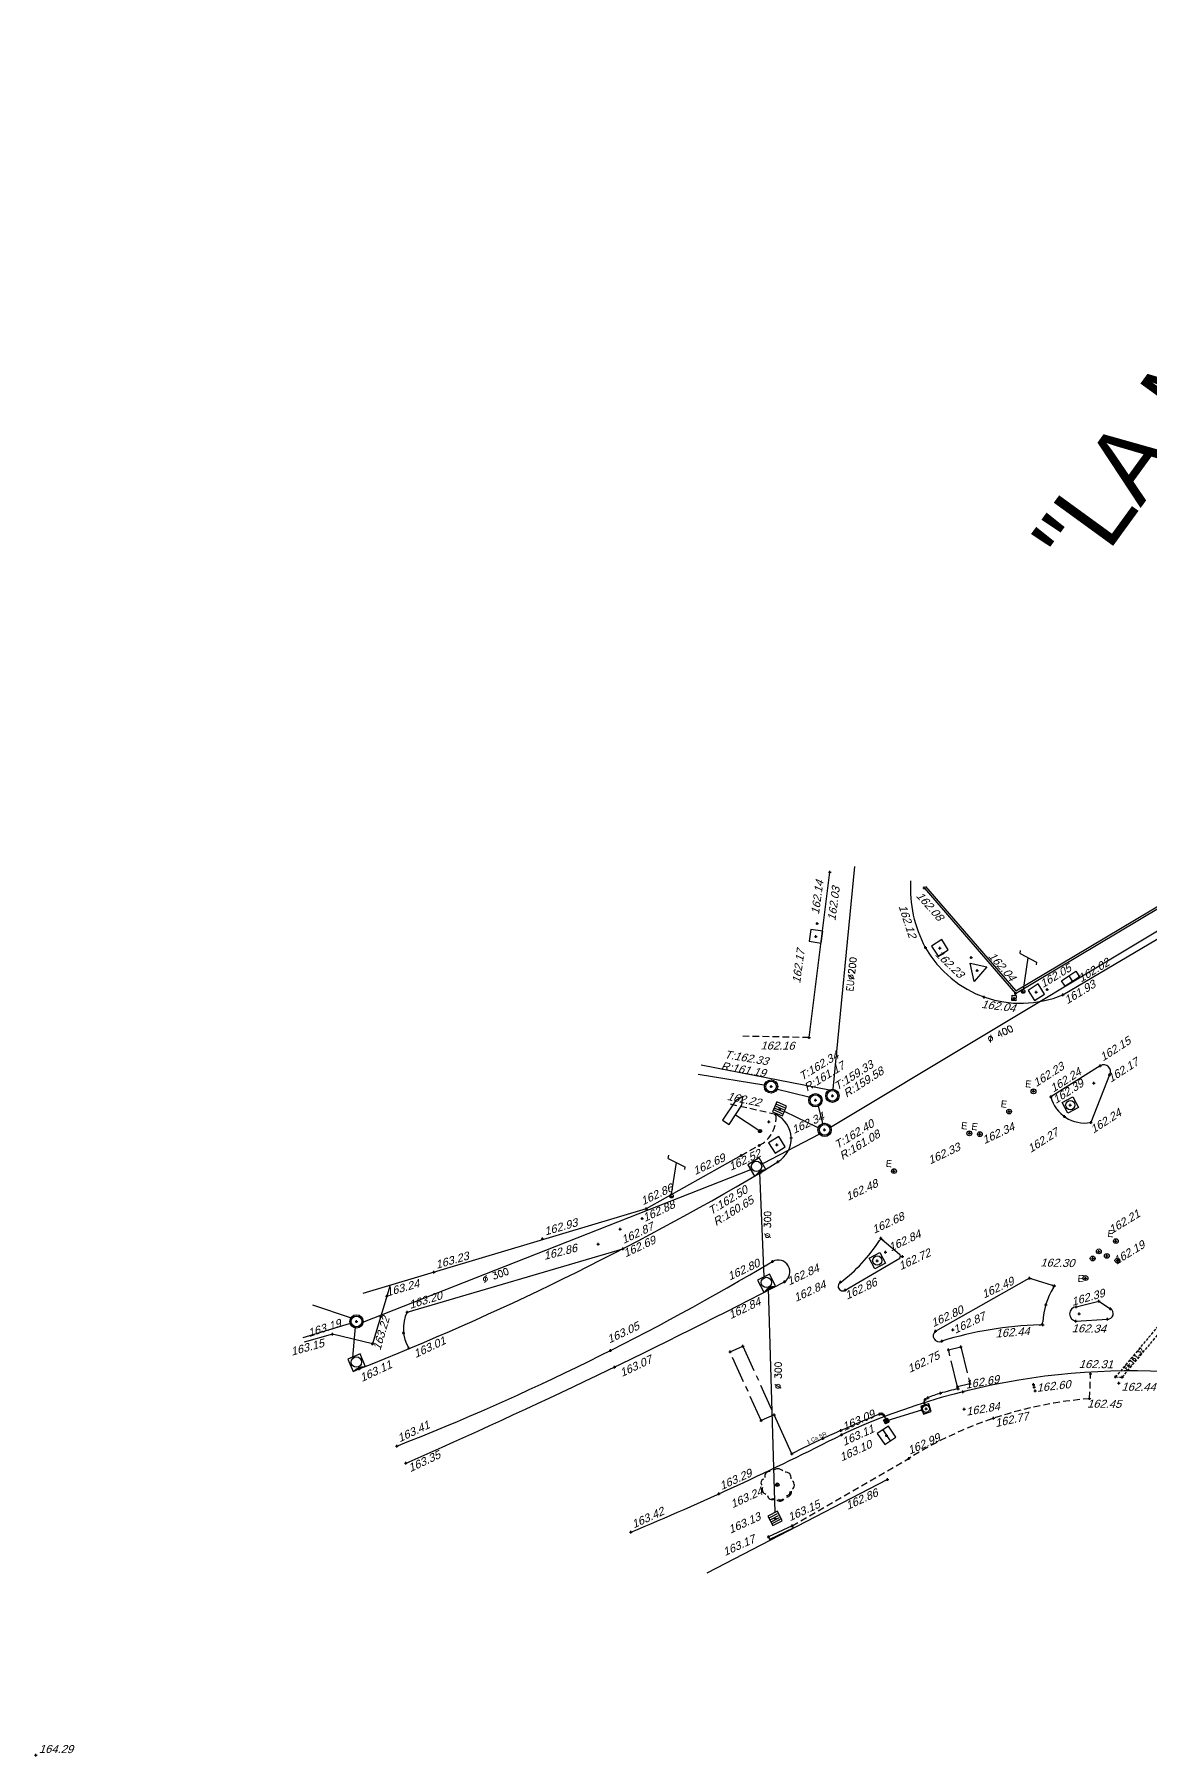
# Model space of a CAD drawing. Header units: metres. Extents: x 1633075 to 1634601, y 8175308 to 8177203.
# Drawn here: x 1633075.1 to 1633158.8, y 8175308.4 to 8175437.5 of the extents above; entities that cross this region are included whole.
import ezdxf

# ---------------------------------------------------------------- set-up
doc = ezdxf.new("R2010")
doc.units = ezdxf.units.M
doc.header["$LTSCALE"] = 2
doc.header["$PDMODE"] = 2
doc.header["$PDSIZE"] = 0.1
for name, pattern in [('126', [2, 1, 1]), ('31', [2, 1, 1]), ('55', [1.6, 1, -0.2, 0.2, -0.2]), ('557', [0.15, 0.1, -0.05]), ('CACHE', [0.375, 0.25, -0.125]), ('CONTINU', [0])]:
    doc.linetypes.add(name, pattern=pattern)
for name, color, linetype in [('C15785 - ALLEE', 7, 'CACHE'), ('C15785 - ASSAINIS', 6, 'Continuous'), ('C15785 - BORDURES', 7, 'CONTINU'), ('C15785 - CLOTURES', 3, 'Continuous'), ('C15785 - EAUP', 5, 'CONTINU'), ('C15785 - EP', 4, 'Continuous'), ('C15785 - EU', 6, 'Continuous'), ('C15785 - FOURREAU', 43, 'CONTINU'), ('C15785 - MOBILIER', 252, 'Continuous'), ('C15785 - MURS', 7, 'Continuous'), ('C15785 - POINT 2D', 7, 'Continuous'), ('C15785 - PTT', 3, 'Continuous'), ('C15785 - SIG-ROUT', 190, 'CONTINU'), ('C15785 - TEXTE', 7, 'CONTINU'), ('C15785 - VEGET', 3, 'Continuous'), ('C15785 - VOIES', 4, 'CACHE'), ('C15785 - Z', 7, 'Continuous')]:
    doc.layers.add(name, color=color, linetype=linetype)
doc.styles.add('COMIC', font='comic.ttf', dxfattribs={"width": 0.7, "height": 4.584477})
doc.styles.add('SIMPLEX', font='simplex_.ttf', dxfattribs={"height": 0.6})
doc.styles.get("Standard").update_dxf_attribs({"font": 'arial.ttf'})
doc.styles.add('TXT', font='txt', dxfattribs={"height": 0.3})

# ---------------------------------------------------------------- blocks, each defined once
blk = doc.blocks.new('BL16')
at = {"color": 0}
for p, q in [((0.5, 0.5), (-0.5, 0.5)), ((-0.5, 0.5), (-0.5, -0.5)), ((0.5, -0.5), (0.5, 0.5)), ((-0.5, -0.5), (0.5, -0.5))]:
    blk.add_line(p, q, dxfattribs=at)
blk = doc.blocks.new('ARBN')
blk.add_circle((0, 0), 0.0517)
for centre, radius, start, end in [((-0.381, -0.079), 0.106, 125.5548, 253.3512), ((-0.313, 0.149), 0.141, 102.3806, 218.1519), ((-0.088, 0.27), 0.194, 62.9289, 157.9234), ((0.159, 0.288), 0.162, 10.5515, 118.7684), ((0.33, 0.115), 0.163, 331.4172, 69.7614), ((-0.236, -0.237), 0.15, 182.2997, 276.8338), ((-0.027, -0.335), 0.147, 208.1993, 316.9403), ((0.007, -0.38), 0.0689, 259.4414, 333.9219), ((0.202, -0.304), 0.137, 247.1419, 348.9634), ((0.221, -0.292), 0.104, 254.316, 338.7253), ((0.342, -0.106), 0.104, 287.358, 32.9391), ((0.335, -0.105), 0.151, 294.7172, 29.5061)]:
    blk.add_arc(centre, radius, start, end)
blk = doc.blocks.new('BLBG')
for p, q in [((0, 0), (0, 1.33)), ((0, 1.33), (1, 1.33)), ((1, 0), (0, 0)), ((0.33, 0), (0.33, 0.41)), ((0.67, 0), (0.67, 0.41)), ((1, 1.33), (1, 0))]:
    blk.add_line(p, q)
blk = doc.blocks.new('T83')
for p, q in [((0.5, 0.5), (-0.5, 0.5)), ((-0.5, 0.5), (-0.5, -0.5)), ((0.5, -0.5), (0.5, 0.5)), ((-0.5, -0.5), (0.5, -0.5))]:
    blk.add_line(p, q)
blk.add_circle((0, 0), 0.45)
blk = doc.blocks.new('T1')
at = {"linetype": '31'}
blk.add_point((0, 0), dxfattribs=at)
blk = doc.blocks.new('TAMPON')
blk.add_circle((0, 0), 0.5)

msp = doc.modelspace()

# ---------------------------------------------------------------- linework, layer by layer
at = {"layer": 'C15785 - ALLEE'}
msp.add_line((1633128.1, 8175353.46), (1633129.45, 8175354.2), dxfattribs=at)
for points in [[(1633154.23, 8175335.22), (1633154.3, 8175337.09)], [(1633131.92, 8175325.69), (1633140.67, 8175330.74)]]:
    msp.add_lwpolyline(points, dxfattribs=at)
for centre, radius, start, end in [((1633128.36, 8175356.29), 2.36, 297.4924, 5.5007), ((1633156.56, 8175305.42), 29.89, 94.4714, 122.119)]:
    msp.add_arc(centre, radius, start, end, dxfattribs=at)
at = {"layer": 'C15785 - ASSAINIS'}
for p, q in [((1633152.17, 8175357.43), (1633152.97, 8175357.84)), ((1633152.59, 8175356.63), (1633152.17, 8175357.43)), ((1633152.97, 8175357.84), (1633153.39, 8175357.04)), ((1633153.39, 8175357.04), (1633152.59, 8175356.63)), ((1633137.7, 8175345.76), (1633138.5, 8175346.18)), ((1633138.12, 8175344.96), (1633137.7, 8175345.76)), ((1633138.5, 8175346.18), (1633138.92, 8175345.38)), ((1633138.92, 8175345.38), (1633138.12, 8175344.96)), ((1633142.16, 8175334.83), (1633141.59, 8175334.65)), ((1633141.59, 8175334.65), (1633141.77, 8175334.07)), ((1633141.77, 8175334.07), (1633142.34, 8175334.25)), ((1633142.34, 8175334.25), (1633142.16, 8175334.83)), ((1633138.78, 8175333.61), (1633139.06, 8175333.75)), ((1633138.92, 8175333.33), (1633138.78, 8175333.61)), ((1633139.2, 8175333.47), (1633138.92, 8175333.33)), ((1633139.06, 8175333.75), (1633139.2, 8175333.47))]:
    msp.add_line(p, q, dxfattribs=at)
for centre, radius in [((1633134.94, 8175357.92), 0.4), ((1633152.78, 8175357.23), 0.35), ((1633138.31, 8175345.57), 0.35), ((1633138.99, 8175333.54), 0.123)]:
    msp.add_circle(centre, radius, dxfattribs=at)
at = {"layer": 'C15785 - BORDURES'}
for points in [[(1633152.21, 8175365.49), (1633169.01, 8175375.41), (1633188.67, 8175387.03), (1633199.94, 8175393.73), (1633214.83, 8175402.49), (1633219.71, 8175405.38)], [(1633133.19, 8175362.29), (1633134.74, 8175374.68)], [(1633155.03, 8175360.18), (1633151.31, 8175357.85)], [(1633155.72, 8175359.49), (1633154.32, 8175355.92)], [(1633129.53, 8175352.15), (1633130.84, 8175352.98)], [(1633138.67, 8175347.15), (1633139.98, 8175346.06)], [(1633103.06, 8175341.7), (1633119.23, 8175346.46)], [(1633135.89, 8175343.35), (1633139.99, 8175345.76)], [(1633101.79, 8175343.73), (1633100.46, 8175339.34), (1633097.47, 8175340.05), (1633095.33, 8175339.45)], [(1633142.67, 8175340.29), (1633149.53, 8175344.16)], [(1633149.9, 8175344.2), (1633151.42, 8175343.73)], [(1633153.21, 8175342.11), (1633154.92, 8175342.54), (1633155.8, 8175341.95)], [(1633153.2, 8175341.04), (1633155.56, 8175341.18)]]:
    msp.add_lwpolyline(points, dxfattribs=at)
for centre, radius, start, end in [((1633150.13, 8175373.48), 9.34, 176.5144, 208.3181), ((1633149.06, 8175373.06), 8.2, 209.2971, 292.6037), ((1633155.29, 8175359.75), 0.503, 328.814, 121.2632), ((1633153.87, 8175358.53), 2.65, 194.8316, 279.9065), ((1633129.85, 8175354.71), 2, 299.966, 64.3849), ((1633019.71, 8175538.66), 216.44, 291.6219, 300.4899), ((1633128.16, 8175353.74), 12.28, 307.0808, 327.0989), ((1633138.62, 8175346.98), 0.181, 27.1007, 147.5335), ((1633130.87, 8175344.73), 0.886, 302.3246, 117.9479), ((1633139.84, 8175345.9), 0.208, 315.897, 50.0964), ((1633032.24, 8175509.69), 191.31, 291.4749, 300.8886), ((1632912.25, 8175764.74), 474.38, 293.7064, 297.5066), ((1633135.72, 8175343.64), 0.343, 116.0964, 300.2179), ((1633149.77, 8175343.69), 0.524, 75.6032, 121.8448), ((1633156.18, 8175340.69), 5.47, 148.4782, 177.0126), ((1633151.37, 8175343.58), 0.154, 346.4207, 74.7906), ((1633105.55, 8175340.47), 2.78, 153.8026, 211.7178), ((1633153.27, 8175341.57), 0.543, 96.2651, 262.9474), ((1633155.58, 8175341.6), 0.42, 268.4024, 57.4027), ((1633151.25, 8175313.34), 27.42, 91.6096, 107.2013), ((1633150.46, 8175341), 0.259, 268.5588, 353.2034), ((1633142.95, 8175339.94), 0.451, 128.6037, 296.0743), ((1633157.34, 8175285.67), 51.63, 79.5099, 114.8661), ((1633029.44, 8175541.29), 234.23, 292.7006, 296.9589)]:
    msp.add_arc(centre, radius, start, end, dxfattribs=at)
at = {"layer": 'C15785 - CLOTURES'}
for points in [[(1633128.1, 8175353.46), (1633120.97, 8175349.46), (1633099.73, 8175343.11)], [(1633139.08, 8175329.17), (1633125.52, 8175322.15)]]:
    msp.add_lwpolyline(points, dxfattribs=at)
at = {"layer": 'C15785 - EAUP'}
for centre in [(1633150.02, 8175358.26), (1633148.19, 8175356.74), (1633145.21, 8175355.11), (1633146, 8175355.05), (1633139.56, 8175352.28), (1633156.2, 8175347.03), (1633154.46, 8175345.73), (1633154.92, 8175346.26), (1633155.52, 8175345.92), (1633156.31, 8175345.57), (1633153.92, 8175344.26)]:
    msp.add_circle(centre, 0.18, dxfattribs=at)
at = {"layer": 'C15785 - EP'}
for p, q in [((1633131.37, 8175357.03), (1633130.78, 8175357.28)), ((1633131.18, 8175356.58), (1633130.59, 8175356.84)), ((1633131.24, 8175356.73), (1633130.65, 8175356.98)), ((1633131.31, 8175356.88), (1633130.72, 8175357.13)), ((1633138.72, 8175332.88), (1633139.27, 8175332.05)), ((1633130.25, 8175326.31), (1633130.82, 8175326.6)), ((1633130.32, 8175326.17), (1633130.89, 8175326.46)), ((1633130.4, 8175326.02), (1633130.97, 8175326.32)), ((1633130.47, 8175325.88), (1633131.04, 8175326.18))]:
    msp.add_line(p, q, dxfattribs=at)
at = {"layer": 'C15785 - EP', "linetype": 'CONTINU'}
for points in [[(1633168.27, 8175375.63), (1633134.79, 8175355.54)], [(1633129.8, 8175358.73), (1633124.88, 8175359.51)], [(1633133.18, 8175357.82), (1633130.73, 8175358.41)], [(1633131.37, 8175356.75), (1633133.84, 8175355.54)], [(1633134.23, 8175355.87), (1633133.9, 8175357.14)], [(1633133.98, 8175355.05), (1633129.74, 8175352.86)], [(1633128.8, 8175352.37), (1633099.7, 8175340.94)], [(1633129.82, 8175344.36), (1633129.49, 8175352.18)], [(1633130.66, 8175326.71), (1633130.16, 8175343.47)], [(1633098.8, 8175341.28), (1633095.99, 8175342.24)], [(1633098.72, 8175340.83), (1633095.23, 8175339.78)], [(1633098.98, 8175338.31), (1633099.19, 8175340.61)]]:
    msp.add_lwpolyline(points, dxfattribs=at)
at = {"layer": 'C15785 - EP', "flags": 128}
for points in [[(1633131.5, 8175357.14), (1633130.77, 8175357.46), (1633130.46, 8175356.72), (1633131.19, 8175356.41)], [(1633129.45, 8175353.27), (1633128.59, 8175352.76), (1633129.1, 8175351.9), (1633129.96, 8175352.4)], [(1633130.22, 8175344.55), (1633129.33, 8175344.09), (1633129.8, 8175343.2), (1633130.68, 8175343.67)], [(1633099.53, 8175338.57), (1633098.61, 8175338.17), (1633099, 8175337.25), (1633099.92, 8175337.65)], [(1633130.47, 8175325.7), (1633131.18, 8175326.07), (1633130.82, 8175326.78), (1633130.11, 8175326.41)]]:
    msp.add_lwpolyline(points, close=True, dxfattribs=at)
at = {"layer": 'C15785 - EP'}
for centre, radius in [((1633130.34, 8175358.62), 0.4), ((1633133.67, 8175357.59), 0.4), ((1633134.36, 8175355.37), 0.4), ((1633129.25, 8175352.63), 0.389), ((1633129.99, 8175343.93), 0.389), ((1633099.26, 8175341.01), 0.4), ((1633099.25, 8175337.96), 0.389)]:
    msp.add_circle(centre, radius, dxfattribs=at)
for centre, start, end in [((1633130.03, 8175351.32), 97.7215, 143.3577), ((1633130.7, 8175342.59), 95.0011, 140.6372), ((1633099.85, 8175336.56), 90.2784, 135.9145)]:
    msp.add_arc(centre, 1.05, start, end, dxfattribs=at)
at = {"layer": 'C15785 - EU', "linetype": 'CONTINU'}
for points in [[(1633135, 8175358.43), (1633136.62, 8175375.12)], [(1633134.73, 8175358.35), (1633125.1, 8175360.21)]]:
    msp.add_lwpolyline(points, dxfattribs=at)
at = {"layer": 'C15785 - FOURREAU', "color": 43, "linetype": '557'}
msp.add_lwpolyline([(1633170.15, 8175353.53), (1633156.17, 8175336.85), (1633156.68, 8175336.83), (1633170.18, 8175352.94)], dxfattribs=at)
at = {"layer": 'C15785 - MOBILIER'}
for p, q in [((1633145.57, 8175366.48), (1633145.26, 8175367.87)), ((1633145.26, 8175367.87), (1633146.53, 8175367.6)), ((1633146.53, 8175367.6), (1633145.57, 8175366.48)), ((1633127.67, 8175357.55), (1633126.71, 8175356.1)), ((1633127.19, 8175355.78), (1633128.16, 8175357.23)), ((1633128.23, 8175357.87), (1633127.67, 8175357.55)), ((1633128.16, 8175357.23), (1633128.23, 8175357.87)), ((1633126.71, 8175356.1), (1633127.19, 8175355.78)), ((1633127.67, 8175356.5), (1633129.42, 8175355.35))]:
    msp.add_line(p, q, dxfattribs=at)
msp.add_ellipse((1633129.52, 8175355.28), major_axis=(-0.082, 0.082), ratio=1, start_param=-1.371615754156782, end_param=4.911569553022805, dxfattribs=at)
at = {"layer": 'C15785 - MURS'}
for points in [[(1633141.93, 8175373.61), (1633148.7, 8175365.79), (1633173.28, 8175380.44)], [(1633141.82, 8175373.52), (1633148.67, 8175365.59), (1633173.35, 8175380.31)], [(1633131.92, 8175325.69), (1633130.14, 8175324.85)], [(1633132.01, 8175325.51), (1633130.23, 8175324.67)], [(1633131.92, 8175325.69), (1633132.01, 8175325.51)], [(1633130.14, 8175324.85), (1633130.23, 8175324.67)]]:
    msp.add_lwpolyline(points, dxfattribs=at)
at = {"layer": 'C15785 - POINT 2D'}
for p, q in [((1633143.14, 8175369.63), (1633142.38, 8175369.14)), ((1633142.38, 8175369.14), (1633142.86, 8175368.38)), ((1633142.86, 8175368.38), (1633143.62, 8175368.86)), ((1633143.62, 8175368.86), (1633143.14, 8175369.63))]:
    msp.add_line(p, q, dxfattribs=at)
for p in [(1633134.74, 8175374.68), (1633141.82, 8175373.52), (1633133.79, 8175370.85), (1633133.69, 8175369.87), (1633141.91, 8175369.05), (1633143, 8175369), (1633145.35, 8175368.29), (1633145.79, 8175367.32), (1633153.48, 8175366.85), (1633146.33, 8175365.33), (1633148.56, 8175365.25), (1633148.67, 8175365.59), (1633149.22, 8175365.72), (1633150.23, 8175365.69), (1633151.04, 8175365.88), (1633152.21, 8175365.49), (1633133.19, 8175362.29), (1633155.03, 8175360.18), (1633130.34, 8175358.62), (1633154.54, 8175358.88), (1633155.72, 8175359.49), (1633133.67, 8175357.59), (1633134.94, 8175357.92), (1633150.02, 8175358.26), (1633151.31, 8175357.85), (1633152.78, 8175357.23), (1633130.17, 8175355.98), (1633130.71, 8175356.52), (1633130.98, 8175356.93), (1633148.19, 8175356.74), (1633152.34, 8175356.37), (1633154.32, 8175355.92), (1633129.52, 8175355.28), (1633131.84, 8175354.78), (1633134.36, 8175355.37), (1633145.21, 8175355.11), (1633146, 8175355.05), (1633128.1, 8175353.46), (1633129.45, 8175354.2), (1633130.78, 8175354.25), (1633129.53, 8175352.15), (1633130.84, 8175352.98), (1633139.56, 8175352.28), (1633120.97, 8175349.46), (1633122.85, 8175350.37), (1633120.67, 8175348.73), (1633113.2, 8175347.2), (1633117.38, 8175346.81), (1633119.03, 8175347.92), (1633138.57, 8175347.24), (1633156.2, 8175347.03), (1633119.23, 8175346.46), (1633130.45, 8175345.51), (1633138.31, 8175345.56), (1633138.92, 8175346.19), (1633140.2, 8175345.88), (1633154.46, 8175345.73), (1633154.92, 8175346.26), (1633155.52, 8175345.92), (1633156.31, 8175345.57), (1633105.05, 8175344.7), (1633149.71, 8175344.25), (1633153.92, 8175344.26), (1633101.54, 8175342.9), (1633130.2, 8175343.52), (1633131.34, 8175343.98), (1633135.56, 8175343.95), (1633135.89, 8175343.35), (1633151.6, 8175343.67), (1633103.06, 8175341.7), (1633150.94, 8175342.25), (1633153.21, 8175342.11), (1633153.45, 8175341.57), (1633154.92, 8175342.54), (1633155.8, 8175341.95), (1633099.26, 8175341.01), (1633101.08, 8175341.38), (1633142.67, 8175340.29), (1633143.96, 8175340.37), (1633150.71, 8175340.75), (1633153.2, 8175341.04), (1633155.56, 8175341.18), (1633097.47, 8175340.05), (1633100.46, 8175339.34), (1633102.79, 8175340.16), (1633103.19, 8175339.01), (1633143.15, 8175339.53), (1633118.3, 8175338.83), (1633099.46, 8175337.45), (1633118.6, 8175337.59), (1633154.3, 8175337.09), (1633156.43, 8175336.39), (1633144.73, 8175335.74), (1633150.15, 8175335.81), (1633154.23, 8175335.22), (1633141.96, 8175334.45), (1633144.83, 8175334.44), (1633135.63, 8175332.51), (1633138.99, 8175333.54), (1633147.03, 8175333.75), (1633102.28, 8175331.66), (1633139, 8175332.47), (1633102.97, 8175330.39), (1633140.67, 8175330.74), (1633130.81, 8175328.77), (1633139.08, 8175329.17), (1633126.42, 8175328.08), (1633130.65, 8175326.24), (1633119.83, 8175325.21), (1633130.14, 8175324.85), (1633131.92, 8175325.69), (1633075.21, 8175308.49)]:
    msp.add_point(p, dxfattribs=at)
at = {"layer": 'C15785 - PTT'}
for p, q in [((1633149.01, 8175368.58), (1633149.04, 8175368.82)), ((1633149.01, 8175368.58), (1633150.25, 8175367.95)), ((1633149.26, 8175365.89), (1633149.63, 8175368.26)), ((1633150.25, 8175367.95), (1633150.22, 8175367.73)), ((1633152.12, 8175366.55), (1633152.66, 8175366.91)), ((1633152.4, 8175366.13), (1633152.12, 8175366.55)), ((1633152.94, 8175366.49), (1633152.4, 8175366.13)), ((1633152.66, 8175366.91), (1633153.2, 8175367.27)), ((1633152.66, 8175366.91), (1633152.94, 8175366.49)), ((1633153.48, 8175366.85), (1633152.94, 8175366.49)), ((1633153.2, 8175367.27), (1633153.48, 8175366.85)), ((1633122.64, 8175353.23), (1633122.67, 8175353.48)), ((1633122.64, 8175353.23), (1633123.88, 8175352.61)), ((1633122.89, 8175350.55), (1633123.26, 8175352.92)), ((1633123.88, 8175352.61), (1633123.85, 8175352.39))]:
    msp.add_line(p, q, dxfattribs=at)
for centre in [(1633149.24, 8175365.75), (1633122.87, 8175350.41)]:
    msp.add_circle(centre, 0.139, dxfattribs=at)
at = {"layer": 'C15785 - SIG-ROUT', "linetype": '126'}
for p, q in [((1633150.02, 8175336.29), (1633150.06, 8175336.08)), ((1633139.13, 8175333.61), (1633141.65, 8175334.38))]:
    msp.add_line(p, q, dxfattribs=at)
at = {"layer": 'C15785 - SIG-ROUT', "linetype": '55'}
for points in [[(1633130.57, 8175334.01), (1633129.61, 8175333.57), (1633127.27, 8175338.72), (1633128.23, 8175339.15), (1633130.57, 8175334.01)], [(1633144.33, 8175336.11), (1633143.65, 8175338.88), (1633144.57, 8175339.11), (1633145.25, 8175336.34), (1633144.33, 8175336.11)]]:
    msp.add_lwpolyline(points, dxfattribs=at)
at = {"layer": 'C15785 - SIG-ROUT', "linetype": '126'}
for points in [[(1633144.33, 8175336.11), (1633144.37, 8175335.96, 0.023744), (1633143.04, 8175335.62, 0.035175), (1633142.09, 8175335.28, 0.123097), (1633141.89, 8175335.16, 0.194036), (1633141.82, 8175334.91), (1633141.88, 8175334.74)], [(1633138.94, 8175333.68), (1633138.84, 8175333.93, 0.163141), (1633138.73, 8175334.05, 0.129599), (1633138.61, 8175334.08, 0.095042), (1633138.47, 8175334.05, 0.005729), (1633135.58, 8175332.83, 0.00688), (1633134.23, 8175332.23, 0.008031), (1633131.9, 8175331.09), (1633130.57, 8175334.01)]]:
    msp.add_lwpolyline(points, format="xyb", dxfattribs=at)
at = {"layer": 'C15785 - VOIES'}
for p, q in [((1633133.19, 8175362.29), (1633128.23, 8175362.39)), ((1633130.71, 8175356.52), (1633127.13, 8175357.33))]:
    msp.add_line(p, q, dxfattribs=at)

# ---------------------------------------------------------------- block references
at = {"layer": 'C15785 - ASSAINIS', "rotation": 359.5000271160415}
msp.add_blockref('TAMPON', (1633134.94, 8175357.92), dxfattribs=at)
at = {"layer": 'C15785 - EAUP', "xscale": 0.3000000001169588, "yscale": 0.3000000001169588, "zscale": 2.5, "rotation": 354.9332290732381}
msp.add_blockref('BLBG', (1633148.39, 8175365.08), dxfattribs=at)
at = {"layer": 'C15785 - EP'}
for p, xscale, yscale, zscale, rotation in [((1633133.71, 8175369.89), 0.9000000000270096, 0.9000000000270096, 0.9000000000270096, 351.3907495439601), ((1633150.23, 8175365.69), 0.8999999998076542, 0.8999999998076542, 0.8999999998076542, 302.3121593546759), ((1633130.78, 8175354.25), 0.8999999998076542, 0.8999999998076542, 0.8999999998076542, 302.3121593546759)]:
    msp.add_blockref('BL16', p, dxfattribs=dict(at, xscale=xscale, yscale=yscale, zscale=zscale, rotation=rotation))
for name, p, rotation in [('TAMPON', (1633130.34, 8175358.62), 359.5000271160415), ('TAMPON', (1633133.67, 8175357.59), 359.5000271160415), ('TAMPON', (1633134.36, 8175355.37), 359.5000271160415), ('TAMPON', (1633099.26, 8175341.01), 359.5000271160415), ('BL16', (1633139, 8175332.47), 123.7113488469198)]:
    msp.add_blockref(name, p, dxfattribs=dict(at, rotation=rotation))
at = {"layer": 'C15785 - FOURREAU', "rotation": 320.0353311437208}
for p in [(1633156.17, 8175336.85), (1633156.68, 8175336.83)]:
    msp.add_blockref('T1', p, dxfattribs=at)
at = {"layer": 'C15785 - SIG-ROUT'}
for p, rotation in [((1633128.23, 8175339.15), 204.4631891278173), ((1633144.57, 8175339.11), 193.7577691411166), ((1633127.27, 8175338.72), 294.4631841430576), ((1633143.65, 8175338.88), 283.7577711471201), ((1633141.89, 8175335.16), 142.4257821252801), ((1633142.09, 8175335.28), 115.1306941426898), ((1633143.04, 8175335.62), 107.0772721464738), ((1633144.33, 8175336.11), 16.72463415234201), ((1633144.37, 8175335.96), 101.6365891436857), ((1633145.25, 8175336.34), 103.7577731401661), ((1633150.02, 8175336.29), 189.6508991246425), ((1633150.06, 8175336.08), 189.6508991246425), ((1633130.57, 8175334.01), 24.39769615289801), ((1633130.57, 8175334.01), 24.46318414305755), ((1633138.47, 8175334.05), 110.5932351410084), ((1633138.61, 8175334.08), 88.87643014640383), ((1633138.73, 8175334.05), 59.48664513546226), ((1633138.84, 8175333.93), 21.92587813439508), ((1633141.65, 8175334.38), 286.8942831469693), ((1633141.82, 8175334.91), 186.3497591358876), ((1633141.88, 8175334.74), 197.8807441249681), ((1633129.61, 8175333.57), 24.46318414305755), ((1633135.58, 8175332.83), 293.3125091496042), ((1633138.94, 8175333.68), 21.92587813439508), ((1633139.13, 8175333.61), 286.8942901440072), ((1633134.23, 8175332.23), 295.0223861277577), ((1633131.9, 8175331.09), 116.9294101356762)]:
    msp.add_blockref('T1', p, dxfattribs=dict(at, rotation=rotation))
for p, xscale, yscale, rotation in [((1633141.96, 8175334.45), 0.5999999998097251, 0.5999999998097251, 18.77407310702073), ((1633138.99, 8175333.54), 0.2999999999899246, 0.2999999999899246, 288.9856321411553)]:
    msp.add_blockref('T83', p, dxfattribs=dict(at, xscale=xscale, yscale=yscale, rotation=rotation))
at = {"layer": 'C15785 - VEGET', "xscale": 2.500000000054076, "yscale": 2.500000000054076, "zscale": 2.500000000054076, "rotation": 338.5703220359894}
msp.add_blockref('ARBN', (1633130.81, 8175328.77), dxfattribs=at)

# ---------------------------------------------------------------- texts
at = {"layer": 'C15785 - EAUP', "style": 'TXT'}
for rotation, p in [(353.6652, (1633149.38, 8175358.58)), (353.6652, (1633147.54, 8175357.07)), (353.6652, (1633144.57, 8175355.44)), (353.6652, (1633145.35, 8175355.38)), (353.6652, (1633138.92, 8175352.61)), (353.6652, (1633155.55, 8175347.36)), (356.5627, (1633153.32, 8175343.98))]:
    msp.add_text('E', height=0.524, rotation=rotation, dxfattribs=at).set_placement(p)
at = {"layer": 'C15785 - EP', "linetype": 'CONTINU', "style": 'SIMPLEX'}
for s, rotation, p in [('%%C 400', 26.5932, (1633146.72, 8175361.89)), ('%%C 300', 89.4737, (1633130.32, 8175347.23)), ('%%C 300', 19.7587, (1633108.81, 8175343.88)), ('%%C 300', 89.4737, (1633131.11, 8175335.93))]:
    msp.add_text(s, height=0.5, rotation=rotation, dxfattribs=at).set_placement(p)
at = {"layer": 'C15785 - EP', "oblique": 18}
for s, rotation, p in [('T:162.33', 350.346, (1633126.81, 8175360.76, 160.15)), ('T:162.34', 31.6644, (1633132.66, 8175359.05, 160.15)), ('R:161.19', 350.346, (1633126.54, 8175359.89, 160.15)), ('R:161.17', 31.6644, (1633133.03, 8175358.22, 160.15)), ('T:162.40', 31.6644, (1633135.31, 8175353.92, 160.15)), ('R:161.08', 31.6644, (1633135.68, 8175353.09, 160.15)), ('T:162.50', 31.6644, (1633125.84, 8175348.97, 160.15)), ('R:160.65', 31.6644, (1633126.21, 8175348.14, 160.15))]:
    msp.add_text(s, height=0.6, rotation=rotation, dxfattribs=at).set_placement(p)
at = {"layer": 'C15785 - EU', "style": 'SIMPLEX'}
msp.add_text('EU%%C200', height=0.5, rotation=83.8142, dxfattribs=at).set_placement((1633136.48, 8175365.72))
at = {"layer": 'C15785 - EU', "oblique": 18}
for s, p in [(' T:159.33', (1633135.1, 8175358.18, 159.17)), ('R:159.58', (1633135.99, 8175357.77, 159.17))]:
    msp.add_text(s, height=0.6, rotation=32.7264, dxfattribs=at).set_placement(p)
at = {"layer": 'C15785 - FOURREAU', "color": 43, "linetype": 'Continuous', "style": 'SIMPLEX'}
msp.add_text('Fe:161.37', height=0.3, rotation=49.9118, dxfattribs=at).set_placement((1633157.02, 8175337.34, 149.78))
at = {"layer": 'C15785 - SIG-ROUT', "linetype": 'Continuous'}
msp.add_text('1 Ca SR', height=0.3, rotation=24.8044, dxfattribs=at).set_placement((1633133.1, 8175331.81))
at = {"layer": 'C15785 - TEXTE', "style": 'COMIC'}
msp.add_text('"LA MINIERE"', height=5.5014, rotation=53.9854, dxfattribs=at).set_placement((1633154.1, 8175396.55))
at = {"layer": 'C15785 - Z', "oblique": 18}
for s, rotation, p in [(' 162.14', 442.2724, (1633133.9, 8175371.25, 162.14)), (' 162.03', 442.3618, (1633135.13, 8175370.78, 162.03)), (' 162.08', 671.6029, (1633141.02, 8175373.07, 162.08)), (' 162.12', 647.9675, (1633139.82, 8175372.37, 162.12)), (' 162.17', 442.2724, (1633132.49, 8175366.09, 162.17)), (' 162.23', 675.9741, (1633142.44, 8175368.64, 162.23)), (' 162.04', 671.6428, (1633146.43, 8175368.55, 162.04)), (' 162.05', 391.4158, (1633150.53, 8175365.87, 162.04)), (' 162.02', 391.4158, (1633153.39, 8175366.29, 162.02)), (' 161.93', 391.4158, (1633152.35, 8175364.65, 161.93)), (' 162.04', 712.5599, (1633145.85, 8175364.55, 162.04)), (' 162.15', 392.9038, (1633155.03, 8175360.36, 162.15)), (' 162.16', 359.5, (1633129.31, 8175361.4, 162.16)), (' 162.23', 392.9038, (1633150.03, 8175358.44, 162.23)), (' 162.24', 392.9038, (1633151.31, 8175358.03, 162.24)), (' 162.17', 392.9038, (1633155.62, 8175358.77, 162.17)), (' 162.39', 392.9038, (1633151.5, 8175357.18, 162.39)), (' 162.22', 708.4073, (1633126.77, 8175357.67, 162.22)), (' 162.34', 385.3943, (1633131.85, 8175354.96, 162.34)), (' 162.34', 385.3943, (1633146.13, 8175354.19, 162.34)), (' 162.24', 392.9038, (1633154.32, 8175354.96, 162.24)), (' 162.27', 392.9038, (1633149.61, 8175353.5, 162.27)), (' 162.69', 385.3943, (1633124.44, 8175351.87, 162.69)), (' 162.52', 385.3943, (1633127.11, 8175352.19, 162.52)), (' 162.33', 385.3943, (1633142.06, 8175352.67, 162.33)), (' 162.86', 385.3943, (1633120.52, 8175349.61, 162.86)), (' 162.48', 385.3943, (1633135.89, 8175349.94, 162.48)), (' 162.88', 385.3943, (1633120.67, 8175348.36, 162.88)), (' 162.21', 391.56, (1633155.69, 8175347.44, 162.21)), (' 162.93', 376.3793, (1633113.2, 8175347.38, 162.93)), (' 162.87', 385.3943, (1633119.07, 8175346.71, 162.87)), (' 162.68', 385.3943, (1633137.86, 8175347.47, 162.68)), (' 162.86', 374.353, (1633113.14, 8175345.56, 162.86)), (' 162.69', 385.3943, (1633119.22, 8175345.7, 162.69)), (' 162.84', 385.3943, (1633139.11, 8175346.14, 162.84)), (' 162.19', 391.56, (1633156.05, 8175345.12, 162.19)), (' 163.23', 376.3793, (1633105.05, 8175344.88, 163.22)), (' 162.80', 385.3943, (1633127.03, 8175343.97, 162.8)), (' 162.72', 385.3943, (1633139.85, 8175344.74, 162.72)), (' 162.30', 718.7525, (1633150.29, 8175345.14, 162.3)), (' 162.84', 385.3943, (1633131.48, 8175343.59, 162.84)), (' 162.86', 385.3943, (1633135.83, 8175342.53, 162.86)), (' 162.49', 385.3943, (1633146.09, 8175342.62, 162.49)), (' 163.24', 376.3793, (1633101.34, 8175342.81, 163.24)), (' 163.20', 376.9164, (1633103.06, 8175341.88, 163.2)), (' 162.84', 385.3943, (1633131.99, 8175342.36, 162.84)), (' 162.39', 376.0687, (1633152.73, 8175342.11, 162.39)), (' 162.84', 385.3943, (1633127.1, 8175341.07, 162.84)), (' 162.80', 385.3943, (1633142.29, 8175340.47, 162.79)), (' 162.87', 385.3943, (1633143.95, 8175339.98, 162.87)), (' 163.19', 378.1664, (1633095.49, 8175339.76, 163.19)), (' 163.22', 433.8445, (1633100.98, 8175338.57, 163.22)), (' 163.05', 385.3943, (1633118, 8175339.25, 163.04)), (' 162.44', 364.4913, (1633146.96, 8175339.78, 162.44)), (' 162.34', 718.9656, (1633152.65, 8175340.21, 162.34)), (' 163.15', 375.7473, (1633094.19, 8175338.37, 163.15)), (' 163.01', 385.3943, (1633103.49, 8175338.16, 163.01)), (' 163.11', 385.3943, (1633099.45, 8175336.36, 163.11)), (' 163.07', 385.3943, (1633118.95, 8175336.74, 163.07)), (' 162.75', 385.3943, (1633140.52, 8175337.04, 162.75)), (' 162.31', 359.5, (1633153.18, 8175337.52, 162.31)), (' 162.69', 369.8472, (1633144.73, 8175335.92, 162.69)), (' 162.60', 366.4883, (1633150.05, 8175335.7, 162.6)), (' 162.44', 359.5, (1633156.38, 8175335.82, 162.44)), (' 163.09', 384.7116, (1633135.63, 8175332.69, 163.09)), (' 162.84', 369.8472, (1633144.78, 8175333.9, 162.84)), (' 162.77', 372.522, (1633146.97, 8175333.03, 162.77)), (' 162.45', 359.5, (1633153.8, 8175334.55, 162.45)), (' 163.41', 385.3943, (1633102.28, 8175331.84, 163.41)), (' 163.11', 384.7116, (1633135.6, 8175331.57, 163.11)), (' 162.99', 384.7116, (1633140.53, 8175330.92, 162.99)), (' 163.35', 385.3943, (1633103.09, 8175329.6, 163.35)), (' 163.10', 384.7116, (1633135.42, 8175330.41, 163.1)), (' 163.29', 384.7116, (1633126.42, 8175328.26, 163.29)), (' 163.24', 384.7116, (1633127.24, 8175326.9, 163.24)), (' 163.15', 384.7116, (1633131.54, 8175325.92, 163.15)), (' 162.86', 384.7116, (1633135.88, 8175326.78, 162.86)), (' 163.42', 384.7116, (1633119.84, 8175325.39, 163.42)), (' 163.13', 384.7116, (1633127.08, 8175324.99, 163.12)), (' 163.17', 384.7116, (1633126.67, 8175323.31, 163.17)), (' 164.29', 359.5, (1633075.21, 8175308.67, 164.29))]:
    msp.add_text(s, height=0.6, rotation=rotation, dxfattribs=at).set_placement(p)

doc.saveas('drawing.dxf')
